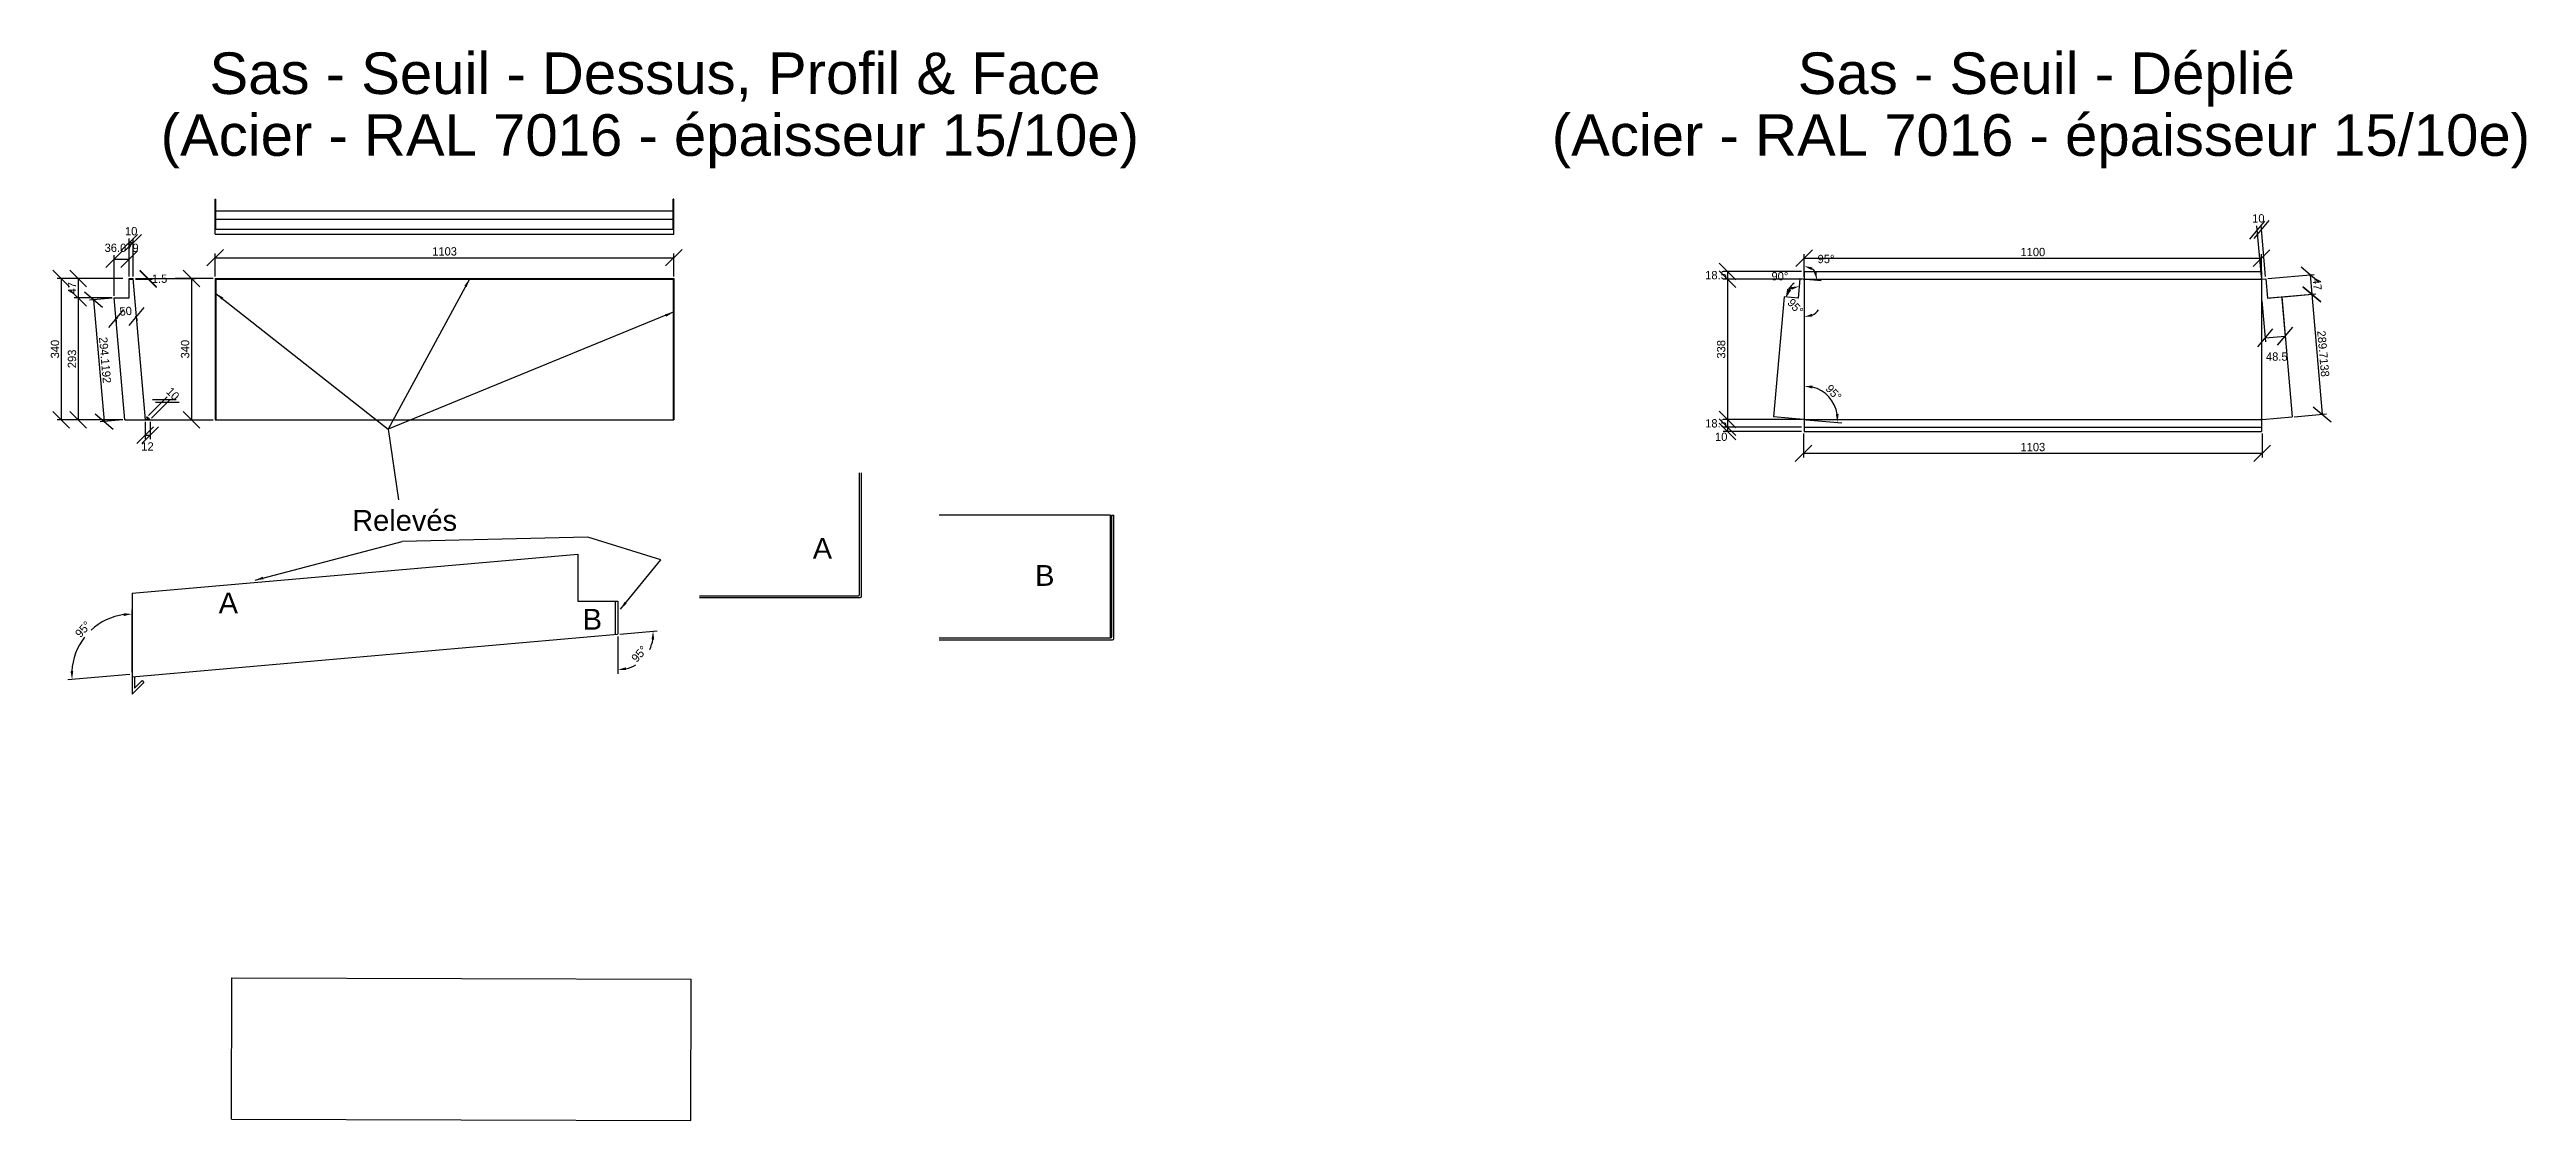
# Model space of a CAD drawing. Header units: millimetres. Extents: x 353 to 6309, y 215 to 2792.
import ezdxf

# ---------------------------------------------------------------- set-up
doc = ezdxf.new("R2010")
doc.units = ezdxf.units.MM
doc.layers.get('Defpoints').update_dxf_attribs({"true_color": 0xffffff})
doc.layers.add('0 ... Seuil ... Rectangle', color=5, linetype='Continuous', lineweight=25, true_color=0x0000ff)
doc.layers.add('0 ... Seuil ... Rectangle ... Cotes Angles', color=4, linetype='Continuous', lineweight=25, true_color=0x00ffff)
doc.styles.add('QCADDimTextStyle', font='txt')
doc.styles.add('textstyle11', font='')
doc.styles.add('textstyle12', font='')
doc.styles.add('textstyle13', font='')
doc.styles.add('textstyle14', font='')
doc.styles.add('textstyle15', font='')
doc.styles.add('textstyle16', font='')
doc.styles.add('textstyle17', font='')
doc.styles.add('textstyle18', font='')
doc.styles.add('textstyle19', font='')
doc.styles.get('textstyle11').set_extended_font_data('Liberation Sans')
doc.styles.get('textstyle12').set_extended_font_data('Liberation Sans')
doc.styles.get('textstyle13').set_extended_font_data('Liberation Sans')
doc.styles.get('textstyle14').set_extended_font_data('Liberation Sans')
doc.styles.get('textstyle15').set_extended_font_data('Liberation Sans')
doc.styles.get('textstyle16').set_extended_font_data('Liberation Sans')
doc.styles.get('textstyle17').set_extended_font_data('Liberation Sans')
doc.styles.get('textstyle18').set_extended_font_data('Liberation Sans')
doc.styles.get('textstyle19').set_extended_font_data('Liberation Sans')
doc.dimstyles.new('QCADDimStyle', dxfattribs={"dimtxt": 20, "dimasz": 20, "dimexe": 10, "dimexo": 5, "dimgap": 5, "dimtad": 1, "dimtoh": 1, "dimdec": 4, "dimzin": 0, "dimdsep": 46, "dimtxsty": 'QCADDimTextStyle', "dimcen": 0.09, "dimadec": 0, "dimazin": 0, "dimtfac": 1, "dimtdec": 4, "dimtofl": 0, "dimtmove": 0, "dimatfit": 3, "dimfxl": 1, "dimtolj": 1, "dimtzin": 0, "dimarcsym": 0})

# ---------------------------------------------------------------- blocks, each defined once
blk = doc.blocks.new('*D1')
at = {"layer": '0 ... Seuil ... Rectangle ... Cotes Angles', "color": 0, "lineweight": -2}
for p, q in [((480.3, 2171.5), (437, 2207.9)), ((503.2, 2193.6), (448.7, 2188.8)), ((458.6, 2189.7), (484.3, 1896.7)), ((462.6, 1914.9), (505.9, 1878.5)), ((528.8, 1900.6), (474.3, 1895.8))]:
    blk.add_line(p, q, dxfattribs=at)
at = {"layer": 'Defpoints', "color": 0}
for p in [(508.2, 2194), (484.3, 1896.7), (533.8, 1901)]:
    blk.add_point(p, dxfattribs=at)
at = {"layer": '0 ... Seuil ... Rectangle ... Cotes Angles', "color": 0, "insert": (486.4, 2044.5), "char_height": 20, "attachment_point": 5, "rotation": 275, "style": 'QCADDimTextStyle'}
blk.add_mtext('\\A1;294.1192', dxfattribs=at)
blk = doc.blocks.new('*D2')
at = {"layer": '0 ... Seuil ... Rectangle ... Cotes Angles', "color": 0, "lineweight": -2}
for p, q in [((441.9, 2221), (401.9, 2261)), ((401.9, 2214), (441.9, 2174)), ((529.2, 2241), (411.9, 2241)), ((421.9, 2241), (421.9, 2194)), ((503.2, 2194), (411.9, 2194))]:
    blk.add_line(p, q, dxfattribs=at)
at = {"layer": 'Defpoints', "color": 0}
for p in [(534.2, 2241), (421.9, 2194), (508.2, 2194)]:
    blk.add_point(p, dxfattribs=at)
at = {"layer": '0 ... Seuil ... Rectangle ... Cotes Angles', "color": 0, "insert": (406.9, 2217.5), "char_height": 20, "attachment_point": 5, "rotation": 90, "style": 'QCADDimTextStyle'}
blk.add_mtext('\\A1;47', dxfattribs=at)
blk = doc.blocks.new('*D3')
at = {"layer": '0 ... Seuil ... Rectangle ... Cotes Angles', "color": 0, "lineweight": -2}
for p, q in [((441.9, 2174), (401.9, 2214)), ((503.2, 2194), (411.9, 2194)), ((421.9, 2194), (421.9, 1901)), ((401.9, 1921), (441.9, 1881)), ((528.8, 1901), (411.9, 1901))]:
    blk.add_line(p, q, dxfattribs=at)
at = {"layer": 'Defpoints', "color": 0}
for p in [(508.2, 2194), (421.9, 1901), (533.8, 1901)]:
    blk.add_point(p, dxfattribs=at)
at = {"layer": '0 ... Seuil ... Rectangle ... Cotes Angles', "color": 0, "insert": (406.9, 2047.5), "char_height": 20, "attachment_point": 5, "rotation": 90, "style": 'QCADDimTextStyle'}
blk.add_mtext('\\A1;293', dxfattribs=at)
blk = doc.blocks.new('*D4')
at = {"layer": '0 ... Seuil ... Rectangle ... Cotes Angles', "color": 0, "lineweight": -2}
for p, q in [((559.2, 2241), (600, 2241)), ((559.4, 2239.5), (600, 2239.5)), ((570, 2261), (610, 2221)), ((610, 2219.5), (570, 2259.5))]:
    blk.add_line(p, q, dxfattribs=at)
at = {"layer": 'Defpoints', "color": 0}
for p in [(554.2, 2241), (554.4, 2239.5), (590, 2239.5)]:
    blk.add_point(p, dxfattribs=at)
at = {"layer": '0 ... Seuil ... Rectangle ... Cotes Angles', "color": 0, "insert": (617.5, 2240.3), "char_height": 20, "attachment_point": 5, "style": 'QCADDimTextStyle'}
blk.add_mtext('\\A1;1.5', dxfattribs=at)
blk = doc.blocks.new('*D5')
at = {"layer": '0 ... Seuil ... Rectangle ... Cotes Angles', "color": 0, "lineweight": -2}
for p, q in [((530.6, 2166.6), (494.3, 2123.3)), ((512.5, 2145), (516.3, 2145.3)), ((544.1, 2127.7), (580.5, 2171)), ((562.3, 2149.3), (558.5, 2149)), ((562.7, 2144.9), (563.1, 2139.4)), ((512.9, 2140.5), (513.3, 2135))]:
    blk.add_line(p, q, dxfattribs=at)
at = {"layer": 'Defpoints', "color": 0}
for p in [(512.4, 2145.5), (562.2, 2149.9), (562.3, 2149.3)]:
    blk.add_point(p, dxfattribs=at)
at = {"layer": '0 ... Seuil ... Rectangle ... Cotes Angles', "color": 0, "insert": (536.1, 2162.1), "char_height": 20, "attachment_point": 5, "rotation": 5, "style": 'QCADDimTextStyle'}
blk.add_mtext('\\A1;50', dxfattribs=at)
blk = doc.blocks.new('*D6')
at = {"layer": '0 ... Seuil ... Rectangle ... Cotes Angles', "color": 0, "lineweight": -2}
for p, q in [((559.2, 2241), (703.9, 2241)), ((713.9, 2221), (673.9, 2261)), ((693.9, 2241), (693.9, 1901)), ((673.9, 1921), (713.9, 1881)), ((589, 1901), (703.9, 1901))]:
    blk.add_line(p, q, dxfattribs=at)
at = {"layer": 'Defpoints', "color": 0}
for p in [(554.2, 2241), (584, 1901), (693.9, 1901)]:
    blk.add_point(p, dxfattribs=at)
at = {"layer": '0 ... Seuil ... Rectangle ... Cotes Angles', "color": 0, "insert": (678.9, 2071), "char_height": 20, "attachment_point": 5, "rotation": 90, "style": 'QCADDimTextStyle'}
blk.add_mtext('\\A1;340', dxfattribs=at)
blk = doc.blocks.new('*D7')
at = {"layer": '0 ... Seuil ... Rectangle ... Cotes Angles', "color": 0, "lineweight": -2}
for p, q in [((591, 1911.6), (635.9, 1956.5)), ((598, 1904.6), (643, 1949.5)), ((600.5, 1949.5), (657.1, 1949.5)), ((664.2, 1942.4), (607.6, 1942.4))]:
    blk.add_line(p, q, dxfattribs=at)
at = {"layer": 'Defpoints', "color": 0}
for p in [(587.4, 1908.1), (635.9, 1942.4), (594.5, 1901)]:
    blk.add_point(p, dxfattribs=at)
at = {"layer": '0 ... Seuil ... Rectangle ... Cotes Angles', "color": 0, "insert": (649.4, 1963.6), "char_height": 20, "attachment_point": 5, "rotation": 315, "style": 'QCADDimTextStyle'}
blk.add_mtext('\\A1;10', dxfattribs=at)
blk = doc.blocks.new('*D8')
at = {"layer": '0 ... Seuil ... Rectangle ... Cotes Angles', "color": 0, "lineweight": -2}
for p, q in [((602.5, 1884.2), (562.5, 1844.2)), ((574.5, 1844.2), (614.5, 1884.2)), ((582.5, 1896), (582.5, 1854.2)), ((582.5, 1864.2), (594.5, 1864.2)), ((594.5, 1896), (594.5, 1854.2))]:
    blk.add_line(p, q, dxfattribs=at)
at = {"layer": 'Defpoints', "color": 0}
for p in [(582.5, 1901), (594.5, 1901), (594.5, 1864.2)]:
    blk.add_point(p, dxfattribs=at)
at = {"layer": '0 ... Seuil ... Rectangle ... Cotes Angles', "color": 0, "insert": (588.4, 1836.9), "char_height": 20, "attachment_point": 5, "style": 'QCADDimTextStyle'}
blk.add_mtext('\\A1;12', dxfattribs=at)
blk = doc.blocks.new('*D9')
at = {"layer": '0 ... Seuil ... Rectangle ... Cotes Angles', "color": 0, "lineweight": -2}
for p, q in [((771.3, 2311), (731.3, 2271)), ((751.3, 2246), (751.3, 2301)), ((751.3, 2291), (1854.3, 2291)), ((1834.3, 2271), (1874.3, 2311)), ((1854.3, 2246), (1854.3, 2301))]:
    blk.add_line(p, q, dxfattribs=at)
at = {"layer": 'Defpoints', "color": 0}
for p in [(1854.3, 2291), (751.3, 2241), (1854.3, 2241)]:
    blk.add_point(p, dxfattribs=at)
at = {"layer": '0 ... Seuil ... Rectangle ... Cotes Angles', "color": 0, "insert": (1302.8, 2306), "char_height": 20, "attachment_point": 5, "style": 'QCADDimTextStyle'}
blk.add_mtext('\\A1;1103', dxfattribs=at)
blk = doc.blocks.new('*D10')
at = {"layer": '0 ... Seuil ... Rectangle ... Cotes Angles', "color": 0, "lineweight": -2}
for p, q in [((401, 2221), (361, 2261)), ((529.2, 2241), (371, 2241)), ((381, 2241), (381, 1901)), ((361, 1921), (401, 1881)), ((528.8, 1901), (371, 1901))]:
    blk.add_line(p, q, dxfattribs=at)
at = {"layer": 'Defpoints', "color": 0}
for p in [(534.2, 2241), (381, 1901), (533.8, 1901)]:
    blk.add_point(p, dxfattribs=at)
at = {"layer": '0 ... Seuil ... Rectangle ... Cotes Angles', "color": 0, "insert": (366, 2071), "char_height": 20, "attachment_point": 5, "rotation": 90, "style": 'QCADDimTextStyle'}
blk.add_mtext('\\A1;340', dxfattribs=at)
blk = doc.blocks.new('*D11')
at = {"layer": '0 ... Seuil ... Rectangle ... Cotes Angles', "color": 0, "lineweight": -2}
for p, q in [((551.2, 1293.8), (551.2, 1443.6)), ((546.2, 1288.4), (397, 1275.3))]:
    blk.add_line(p, q, dxfattribs=at)
for start, end in [(97.92113, 132.85173), (142.14827, 177.07887)]:
    blk.add_arc((551.2, 1288.8), 144.8, start, end, dxfattribs=at)
at = {"layer": '0 ... Seuil ... Rectangle ... Cotes Angles', "color": 0}
for points in [[(531.5, 1428.9), (531, 1435.6), (551.2, 1433.6)], [(403.3, 1296.2), (409.9, 1296.3), (407, 1276.2)]]:
    blk.add_solid(points, dxfattribs=at)
at = {"layer": 'Defpoints', "color": 0}
for p in [(475.2, 1412.1), (551.2, 1288.8), (551.2, 1288.8), (743.2, 1305.6), (551.2, 1240.8)]:
    blk.add_point(p, dxfattribs=at)
at = {"layer": '0 ... Seuil ... Rectangle ... Cotes Angles', "color": 0, "insert": (433.4, 1396.8), "char_height": 20, "attachment_point": 5, "rotation": 47.5, "style": 'QCADDimTextStyle'}
blk.add_mtext('\\A1;95%%d', dxfattribs=at)
blk = doc.blocks.new('*D12')
at = {"layer": '0 ... Seuil ... Rectangle ... Cotes Angles', "color": 0, "lineweight": -2}
for p, q in [((1719.2, 1380), (1719.2, 1289.7)), ((1724.2, 1385.4), (1814.2, 1393.3))]:
    blk.add_line(p, q, dxfattribs=at)
for start, end in [(334.53524, 351.54078), (283.45922, 300.46476)]:
    blk.add_arc((1719.2, 1385), 85.3, start, end, dxfattribs=at)
at = {"layer": '0 ... Seuil ... Rectangle ... Cotes Angles', "color": 0}
for points in [[(1806.9, 1372.3), (1800.3, 1372.5), (1804.2, 1392.4)], [(1738.7, 1305.3), (1739.5, 1298.7), (1719.2, 1299.7)]]:
    blk.add_solid(points, dxfattribs=at)
at = {"layer": 'Defpoints', "color": 0}
for p in [(1719.2, 1465), (1718.3, 1384.9), (1719.2, 1385.9), (1764, 1312.4), (557.2, 1283.3)]:
    blk.add_point(p, dxfattribs=at)
at = {"layer": '0 ... Seuil ... Rectangle ... Cotes Angles', "color": 0, "insert": (1771.1, 1337.5), "char_height": 20, "attachment_point": 5, "rotation": 47.5, "style": 'QCADDimTextStyle'}
blk.add_mtext('\\A1;95%%d', dxfattribs=at)
blk = doc.blocks.new('*D13')
at = {"layer": '0 ... Seuil ... Rectangle ... Cotes Angles', "color": 0, "lineweight": -2}
for p, q in [((564.2, 2347.1), (524.2, 2307.1)), ((534.2, 2307.1), (574.2, 2347.1)), ((544.2, 2246), (544.2, 2337.1)), ((544.2, 2327.1), (554.2, 2327.1)), ((554.2, 2246), (554.2, 2337.1))]:
    blk.add_line(p, q, dxfattribs=at)
at = {"layer": 'Defpoints', "color": 0}
for p in [(554.2, 2327.1), (544.2, 2241), (554.2, 2241)]:
    blk.add_point(p, dxfattribs=at)
at = {"layer": '0 ... Seuil ... Rectangle ... Cotes Angles', "color": 0, "insert": (549.2, 2354.6), "char_height": 20, "attachment_point": 5, "style": 'QCADDimTextStyle'}
blk.add_mtext('\\A1;10', dxfattribs=at)
blk = doc.blocks.new('*D14')
at = {"layer": '0 ... Seuil ... Rectangle ... Cotes Angles', "color": 0, "lineweight": -2}
for p, q in [((528.2, 2307.1), (488.2, 2267.1)), ((508.2, 2199), (508.2, 2297.1)), ((508.2, 2287.1), (544.2, 2287.1)), ((524.2, 2267.1), (564.2, 2307.1)), ((544.2, 2246), (544.2, 2297.1))]:
    blk.add_line(p, q, dxfattribs=at)
at = {"layer": 'Defpoints', "color": 0}
for p in [(544.2, 2287.1), (544.2, 2241), (508.2, 2194)]:
    blk.add_point(p, dxfattribs=at)
at = {"layer": '0 ... Seuil ... Rectangle ... Cotes Angles', "color": 0, "insert": (526.2, 2314.6), "char_height": 20, "attachment_point": 5, "style": 'QCADDimTextStyle'}
blk.add_mtext('\\A1;36.079', dxfattribs=at)
blk = doc.blocks.new('*D15')
at = {"layer": '0 ... Seuil ... Rectangle ... Cotes Angles', "color": 0, "lineweight": -2}
for p, q in [((4592.1, 2309.5), (4552.1, 2269.5)), ((4572.1, 2244.5), (4572.1, 2299.5)), ((4572.1, 2289.5), (5672.1, 2289.5)), ((5652.1, 2269.5), (5692.1, 2309.5)), ((5672.1, 2244.5), (5672.1, 2299.5))]:
    blk.add_line(p, q, dxfattribs=at)
at = {"layer": 'Defpoints', "color": 0}
for p in [(5672.1, 2289.5), (4572.1, 2239.5), (5672.1, 2239.5)]:
    blk.add_point(p, dxfattribs=at)
at = {"layer": '0 ... Seuil ... Rectangle ... Cotes Angles', "color": 0, "insert": (5122.1, 2304.5), "char_height": 20, "attachment_point": 5, "style": 'QCADDimTextStyle'}
blk.add_mtext('\\A1;1100', dxfattribs=at)
blk = doc.blocks.new('*D16')
at = {"layer": '0 ... Seuil ... Rectangle ... Cotes Angles', "color": 0, "lineweight": -2}
for p, q in [((4570.6, 1868), (4570.6, 1810.3)), ((5673.6, 1868), (5673.6, 1810.3)), ((4590.6, 1840.3), (4550.6, 1800.3)), ((4570.6, 1820.3), (5673.6, 1820.3)), ((5653.6, 1800.3), (5693.6, 1840.3))]:
    blk.add_line(p, q, dxfattribs=at)
at = {"layer": 'Defpoints', "color": 0}
for p in [(4570.6, 1873), (5673.6, 1873), (5673.6, 1820.3)]:
    blk.add_point(p, dxfattribs=at)
at = {"layer": '0 ... Seuil ... Rectangle ... Cotes Angles', "color": 0, "insert": (5122.1, 1835.3), "char_height": 20, "attachment_point": 5, "style": 'QCADDimTextStyle'}
blk.add_mtext('\\A1;1103', dxfattribs=at)
blk = doc.blocks.new('*D17')
at = {"layer": '0 ... Seuil ... Rectangle ... Cotes Angles', "color": 0, "lineweight": -2}
for p, q in [((4407.7, 2238), (4367.7, 2278)), ((4367.7, 2259.5), (4407.7, 2219.5)), ((4565.6, 2258), (4377.7, 2258)), ((4567.1, 2239.5), (4377.7, 2239.5)), ((4387.7, 2258), (4387.7, 2239.5))]:
    blk.add_line(p, q, dxfattribs=at)
at = {"layer": 'Defpoints', "color": 0}
for p in [(4387.7, 2239.5), (4570.6, 2258), (4572.1, 2239.5)]:
    blk.add_point(p, dxfattribs=at)
at = {"layer": '0 ... Seuil ... Rectangle ... Cotes Angles', "color": 0, "insert": (4360.2, 2248.8), "char_height": 20, "attachment_point": 5, "style": 'QCADDimTextStyle'}
blk.add_mtext('\\A1;18.5', dxfattribs=at)
blk = doc.blocks.new('*D18')
at = {"layer": '0 ... Seuil ... Rectangle ... Cotes Angles', "color": 0, "lineweight": -2}
for p, q in [((4407.7, 2219.5), (4367.7, 2259.5)), ((4567.1, 2239.5), (4377.7, 2239.5)), ((4387.7, 2239.5), (4387.7, 1901.5)), ((4367.7, 1921.5), (4407.7, 1881.5)), ((4567.1, 1901.5), (4377.7, 1901.5))]:
    blk.add_line(p, q, dxfattribs=at)
at = {"layer": 'Defpoints', "color": 0}
for p in [(4572.1, 2239.5), (4387.7, 1901.5), (4572.1, 1901.5)]:
    blk.add_point(p, dxfattribs=at)
at = {"layer": '0 ... Seuil ... Rectangle ... Cotes Angles', "color": 0, "insert": (4372.7, 2070.5), "char_height": 20, "attachment_point": 5, "rotation": 90, "style": 'QCADDimTextStyle'}
blk.add_mtext('\\A1;338', dxfattribs=at)
blk = doc.blocks.new('*D19')
at = {"layer": '0 ... Seuil ... Rectangle ... Cotes Angles', "color": 0, "lineweight": -2}
for p, q in [((4407.7, 1881.5), (4367.7, 1921.5)), ((4367.7, 1903), (4407.7, 1863)), ((4567.1, 1901.5), (4377.7, 1901.5)), ((4565.6, 1883), (4377.7, 1883)), ((4387.7, 1901.5), (4387.7, 1883))]:
    blk.add_line(p, q, dxfattribs=at)
at = {"layer": 'Defpoints', "color": 0}
for p in [(4387.7, 1883), (4570.6, 1883), (4572.1, 1901.5)]:
    blk.add_point(p, dxfattribs=at)
at = {"layer": '0 ... Seuil ... Rectangle ... Cotes Angles', "color": 0, "insert": (4360.2, 1892.3), "char_height": 20, "attachment_point": 5, "style": 'QCADDimTextStyle'}
blk.add_mtext('\\A1;18.5', dxfattribs=at)
blk = doc.blocks.new('*D20')
at = {"layer": '0 ... Seuil ... Rectangle ... Cotes Angles', "color": 0, "lineweight": -2}
for p, q in [((4407.7, 1863), (4367.7, 1903)), ((4367.7, 1893), (4407.7, 1853)), ((4565.6, 1883), (4377.7, 1883)), ((4565.6, 1873), (4377.7, 1873)), ((4387.7, 1883), (4387.7, 1873))]:
    blk.add_line(p, q, dxfattribs=at)
at = {"layer": 'Defpoints', "color": 0}
for p in [(4387.7, 1873), (4570.6, 1883), (4570.6, 1873)]:
    blk.add_point(p, dxfattribs=at)
at = {"layer": '0 ... Seuil ... Rectangle ... Cotes Angles', "color": 0, "insert": (4372.7, 1860), "char_height": 20, "attachment_point": 5, "style": 'QCADDimTextStyle'}
blk.add_mtext('\\A1;10', dxfattribs=at)
blk = doc.blocks.new('*D21')
at = {"layer": '0 ... Seuil ... Rectangle ... Cotes Angles', "color": 0, "lineweight": -2}
for p, q in [((4572.1, 2244.5), (4572.1, 2280.8)), ((4577.1, 2239.1), (4613.3, 2235.9))]:
    blk.add_line(p, q, dxfattribs=at)
blk.add_arc((4572.1, 2239.5), 31.3, 32.23596, 52.76404, dxfattribs=at)
at = {"layer": '0 ... Seuil ... Rectangle ... Cotes Angles', "color": 0}
for points in [[(4592.1, 2267.6), (4590, 2261.3), (4572.1, 2270.8)], [(4595.4, 2255.4), (4601.8, 2257), (4603.3, 2236.8)]]:
    blk.add_solid(points, dxfattribs=at)
at = {"layer": 'Defpoints', "color": 0}
for p in [(4562.1, 2240.4), (4572.1, 2239.5), (4572.1, 2239.5), (4600.1, 2253.6), (4572.1, 1901.5)]:
    blk.add_point(p, dxfattribs=at)
at = {"layer": '0 ... Seuil ... Rectangle ... Cotes Angles', "color": 0, "insert": (4624.7, 2287.7), "char_height": 20, "attachment_point": 5, "style": 'QCADDimTextStyle'}
blk.add_mtext('\\A1;95%%d', dxfattribs=at)
blk = doc.blocks.new('*D22')
at = {"layer": '0 ... Seuil ... Rectangle ... Cotes Angles', "color": 0, "lineweight": -2}
blk.add_arc((4558.1, 2193.6), 28.8, 125.6614, 134.3386, dxfattribs=at)
at = {"layer": '0 ... Seuil ... Rectangle ... Cotes Angles', "color": 0}
for points in [[(4534.9, 2215.6), (4541, 2212.7), (4529.4, 2196.1)], [(4542.2, 2213.7), (4540.4, 2220.2), (4560.6, 2222.2)]]:
    blk.add_solid(points, dxfattribs=at)
at = {"layer": 'Defpoints', "color": 0}
for p in [(4545.9, 2219.7), (4562.1, 2240.4), (4523.8, 2196.6), (4558.1, 2193.6), (4558.1, 2193.6)]:
    blk.add_point(p, dxfattribs=at)
at = {"layer": '0 ... Seuil ... Rectangle ... Cotes Angles', "color": 0, "insert": (4513.8, 2246.3), "char_height": 20, "attachment_point": 5, "style": 'QCADDimTextStyle'}
blk.add_mtext('\\A1;90%%d', dxfattribs=at)
blk = doc.blocks.new('*D23')
at = {"layer": '0 ... Seuil ... Rectangle ... Cotes Angles', "color": 0, "lineweight": -2}
for start, end in [(122.49516, 148.74758), (296.25242, 322.50484)]:
    blk.add_arc((4572.1, 2192.3), 44, start, end, dxfattribs=at)
at = {"layer": '0 ... Seuil ... Rectangle ... Cotes Angles', "color": 0}
for points in [[(4531.3, 2216.2), (4537.6, 2214.1), (4528.2, 2196.2)], [(4590.8, 2156.1), (4592.3, 2149.6), (4572.1, 2148.3)]]:
    blk.add_solid(points, dxfattribs=at)
at = {"layer": 'Defpoints', "color": 0}
for p in [(4572.1, 2239.5), (4523.8, 2196.6), (4532.8, 2172.6), (4558.1, 2193.6), (4572.1, 1901.5)]:
    blk.add_point(p, dxfattribs=at)
at = {"layer": '0 ... Seuil ... Rectangle ... Cotes Angles', "color": 0, "insert": (4551.1, 2173), "char_height": 20, "attachment_point": 5, "rotation": 312.5, "style": 'QCADDimTextStyle'}
blk.add_mtext('\\A1;95%%d', dxfattribs=at)
blk = doc.blocks.new('*D24')
at = {"layer": '0 ... Seuil ... Rectangle ... Cotes Angles', "color": 0, "lineweight": -2}
blk.add_line((4577.1, 1901.1), (4662.4, 1893.6), dxfattribs=at)
blk.add_arc((4572.1, 1901.5), 80.6, 9.25113, 75.74887, dxfattribs=at)
at = {"layer": '0 ... Seuil ... Rectangle ... Cotes Angles', "color": 0}
for points in [[(4592.4, 1983), (4591.5, 1976.3), (4572.1, 1982.1)], [(4648.3, 1914.4), (4655, 1914.6), (4652.4, 1894.5)]]:
    blk.add_solid(points, dxfattribs=at)
at = {"layer": 'Defpoints', "color": 0}
for p in [(4572.1, 2239.5), (4498.5, 1908), (4644.2, 1937.7), (4572.1, 1901.5), (4572.1, 1901.5)]:
    blk.add_point(p, dxfattribs=at)
at = {"layer": '0 ... Seuil ... Rectangle ... Cotes Angles', "color": 0, "insert": (4643, 1966.4), "char_height": 20, "attachment_point": 5, "rotation": 312.5, "style": 'QCADDimTextStyle'}
blk.add_mtext('\\A1;95%%d', dxfattribs=at)
blk = doc.blocks.new('*D25')
at = {"layer": '0 ... Seuil ... Rectangle ... Cotes Angles', "color": 0, "lineweight": -2}
for p, q in [((5643.6, 2335.9), (5680, 2379.2)), ((5689.9, 2380.1), (5653.6, 2336.8)), ((5671.7, 2244.5), (5660.9, 2367.5)), ((5681.6, 2245.4), (5670.9, 2368.4))]:
    blk.add_line(p, q, dxfattribs=at)
at = {"layer": 'Defpoints', "color": 0}
for p in [(5671.7, 2358.4), (5672.1, 2239.5), (5682.1, 2240.4)]:
    blk.add_point(p, dxfattribs=at)
at = {"layer": '0 ... Seuil ... Rectangle ... Cotes Angles', "color": 0, "insert": (5664.4, 2385.4), "char_height": 20, "attachment_point": 5, "style": 'QCADDimTextStyle'}
blk.add_mtext('\\A1;10', dxfattribs=at)
blk = doc.blocks.new('*D26')
at = {"layer": '0 ... Seuil ... Rectangle ... Cotes Angles', "color": 0, "lineweight": -2}
for p, q in [((5810.4, 2231.5), (5767.1, 2267.9)), ((5687.1, 2240.8), (5798.7, 2250.6)), ((5771.2, 2221.1), (5814.5, 2184.7)), ((5788.8, 2249.7), (5792.9, 2202.9)), ((5691.2, 2194), (5802.8, 2203.8))]:
    blk.add_line(p, q, dxfattribs=at)
at = {"layer": 'Defpoints', "color": 0}
for p in [(5682.1, 2240.4), (5686.2, 2193.6), (5792.9, 2202.9)]:
    blk.add_point(p, dxfattribs=at)
at = {"layer": '0 ... Seuil ... Rectangle ... Cotes Angles', "color": 0, "insert": (5805.8, 2227.6), "char_height": 20, "attachment_point": 5, "rotation": 275, "style": 'QCADDimTextStyle'}
blk.add_mtext('\\A1;47', dxfattribs=at)
blk = doc.blocks.new('*D27')
at = {"layer": '0 ... Seuil ... Rectangle ... Cotes Angles', "color": 0, "lineweight": -2}
for p, q in [((5814.5, 2184.7), (5771.2, 2221.1)), ((5725.4, 2197), (5802.8, 2203.8)), ((5792.9, 2202.9), (5818.1, 1914.3)), ((5750.7, 1908.4), (5828.1, 1915.2)), ((5796.5, 1932.5), (5839.8, 1896.1))]:
    blk.add_line(p, q, dxfattribs=at)
at = {"layer": 'Defpoints', "color": 0}
for p in [(5720.4, 2196.6), (5745.7, 1908), (5818.1, 1914.3)]:
    blk.add_point(p, dxfattribs=at)
at = {"layer": '0 ... Seuil ... Rectangle ... Cotes Angles', "color": 0, "insert": (5820.4, 2059.9), "char_height": 20, "attachment_point": 5, "rotation": 275, "style": 'QCADDimTextStyle'}
blk.add_mtext('\\A1;289.7138', dxfattribs=at)
blk = doc.blocks.new('*D28')
at = {"layer": '0 ... Seuil ... Rectangle ... Cotes Angles', "color": 0, "lineweight": -2}
for p, q in [((5672.5, 2187.4), (5681.2, 2088.2)), ((5720.9, 2191.6), (5729.5, 2092.4)), ((5698.5, 2119.8), (5662.2, 2076.5)), ((5680.4, 2098.1), (5728.7, 2102.4)), ((5710.5, 2080.7), (5746.9, 2124))]:
    blk.add_line(p, q, dxfattribs=at)
at = {"layer": 'Defpoints', "color": 0}
for p in [(5672.1, 2192.3), (5720.4, 2196.6), (5728.7, 2102.4)]:
    blk.add_point(p, dxfattribs=at)
at = {"layer": '0 ... Seuil ... Rectangle ... Cotes Angles', "color": 0, "insert": (5708.7, 2052.9), "char_height": 20, "attachment_point": 5, "style": 'QCADDimTextStyle'}
blk.add_mtext('\\A1;48.5', dxfattribs=at)

msp = doc.modelspace()

# ---------------------------------------------------------------- linework, layer by layer
at = {"layer": '0 ... Seuil ... Rectangle'}
for p, q in [((751.33204, 2360.42449), (751.33204, 2431.55671)), ((751.33204, 2431.55671), (752.83204, 2431.55671)), ((752.83204, 2359.42449), (752.83204, 2431.55671)), ((752.83204, 2403.46545), (1852.83204, 2403.46545)), ((752.83204, 2383.46545), (1852.83204, 2383.46545)), ((1852.83204, 2359.42449), (1852.83204, 2431.55671)), ((1854.33204, 2431.55671), (1852.83204, 2431.55671)), ((1854.33204, 2360.42449), (1854.33204, 2431.55671)), ((751.33204, 2347.42449), (751.33204, 2360.42449)), ((751.33204, 2347.42449), (1854.33204, 2347.42449)), ((752.33204, 2359.42449), (1853.33204, 2359.42449)), ((752.83204, 2359.42449), (752.83204, 2366.13732)), ((1852.83204, 2359.42449), (1852.83204, 2366.13732)), ((1854.33204, 2347.42449), (1854.33204, 2360.42449)), ((544.24971, 2241.01512), (554.24971, 2241.01512)), ((544.24971, 2194.01512), (544.24971, 2241.01512)), ((544.24971, 2239.51512), (554.38094, 2239.51512)), ((583.99586, 1901.01512), (554.24971, 2241.01512)), ((751.33204, 2241.01512), (1854.33204, 2241.01512)), ((751.33204, 2241.01512), (751.33204, 1901.01512)), ((751.33204, 2239.51512), (1854.33204, 2239.51512)), ((752.83204, 2239.51512), (752.83204, 1901.01512)), ((1852.83204, 2239.51512), (1852.83204, 1901.01512)), ((1854.33204, 2241.01512), (1854.33204, 1901.01512)), ((4562.14996, 2240.38668), (4558.05364, 2193.56553)), ((4570.61762, 2239.64585), (4562.14996, 2240.38668)), ((4572.11191, 2258.01512), (5672.11191, 2258.01512)), ((4572.11191, 2258.01512), (4572.11191, 2241.01512)), ((4572.11191, 2238.01512), (4572.11191, 1903.01512)), ((4573.61191, 2239.51512), (5670.61191, 2239.51512)), ((5672.11191, 2258.01512), (5672.11191, 2241.01512)), ((5672.11191, 2238.01512), (5672.11191, 1903.01512)), ((5673.6062, 2239.64585), (5682.07386, 2240.38668)), ((5682.07386, 2240.38668), (5686.17018, 2193.56553)), ((508.17069, 2194.01512), (544.24971, 2194.01512)), ((533.80487, 1901.01512), (508.17069, 2194.01512)), ((560.9078, 2147.70228), (560.77706, 2149.19657)), ((4523.79647, 2196.56264), (4498.54624, 1907.95128)), ((4558.05364, 2193.56553), (4523.79647, 2196.56264)), ((5686.17018, 2193.56553), (5720.42735, 2196.56264)), ((5720.42735, 2196.56264), (5745.67757, 1907.95128)), ((586.3584, 1907.02553), (587.41906, 1908.08619)), ((586.3584, 1907.02553), (590.86881, 1902.51512)), ((587.41906, 1908.08619), (594.49013, 1901.01512)), ((4570.61762, 1901.64585), (4498.54624, 1907.95128)), ((5673.6062, 1901.64585), (5745.67757, 1907.95128)), ((533.80487, 1901.01512), (583.99586, 1901.01512)), ((583.86462, 1902.51512), (590.86881, 1902.51512)), ((583.99586, 1901.01512), (594.49013, 1901.01512)), ((751.33204, 1901.01512), (1854.33204, 1901.01512)), ((4572.11191, 1900.01512), (4572.11191, 1873.01512)), ((4572.11191, 1883.01512), (5672.11191, 1883.01512)), ((4572.11191, 1873.01512), (5672.11191, 1873.01512)), ((4573.61191, 1901.51512), (5670.61191, 1901.51512)), ((5672.11191, 1900.01512), (5672.11191, 1873.01512)), ((2300.92689, 1480.75195), (2300.92689, 1773.25195)), ((2305.42689, 1476.25195), (2305.42689, 1773.25195)), ((2904.4116, 1671.59735), (2491.9116, 1671.59735)), ((2904.4116, 1376.09735), (2904.4116, 1671.59735)), ((2907.4116, 1379.09735), (2907.4116, 1671.59735)), ((2907.4116, 1671.59735), (2911.9116, 1671.59735)), ((2911.9116, 1374.59735), (2911.9116, 1671.59735)), ((551.20885, 1483.57587), (1623.20885, 1577.36372)), ((1623.20885, 1577.36372), (1623.20885, 1464.99866)), ((551.20885, 1483.57587), (551.20885, 1282.8119)), ((1623.20885, 1464.99866), (1719.20885, 1464.99866)), ((1713.20885, 1464.99866), (1713.20885, 1384.47373)), ((1719.20885, 1464.99866), (1719.20885, 1385.91499)), ((1915.42689, 1477.75195), (2297.92689, 1477.75195)), ((1915.42689, 1473.25195), (2302.42689, 1473.25195)), ((551.20885, 1282.8119), (1718.296, 1384.9188)), ((2491.9116, 1376.09735), (2904.4116, 1376.09735)), ((2491.9116, 1371.59735), (2908.9116, 1371.59735)), ((551.20885, 1288.83482), (551.20885, 1240.83482)), ((579.49312, 1269.11909), (551.20885, 1240.83482)), ((557.20885, 1283.33684), (557.20885, 1255.3201)), ((575.25048, 1273.36173), (557.20885, 1255.3201)), ((575.25048, 1273.36173), (579.49312, 1269.11909)), ((790.65147, 218.35942), (791.60497, 558.35808)), ((791.60497, 558.35808), (1895.59629, 555.26202)), ((1894.64279, 215.26336), (1895.59629, 555.26202)), ((790.65147, 218.35942), (1894.64279, 215.26336))]:
    msp.add_line(p, q, dxfattribs=at)
for centre, radius, start, end in [((752.33204, 2360.42449), 1, 180, 270), ((1853.33204, 2360.42449), 1, 270, 0), ((4572.11191, 2239.51512), 1.5, 175, 90), ((5672.11191, 2239.51512), 1.5, 90, 5), ((4572.11191, 1901.51512), 1.5, 270, 175), ((5672.11191, 1901.51512), 1.5, 5, 270), ((2297.92689, 1480.75195), 3, 270, 0), ((2302.42689, 1476.25195), 3, 270, 0), ((1718.20885, 1385.91499), 1, 275, 0), ((2904.4116, 1379.09735), 3, 270, 0), ((2908.9116, 1374.59735), 3, 270, 0)]:
    msp.add_arc(centre, radius, start, end, dxfattribs=at)
at = {"layer": '0 ... Seuil ... Rectangle ... Cotes Angles'}
for p, q in [((746.33204, 2241.01512), (654.75987, 2241.01512)), ((654.75987, 1901.01512), (746.33204, 1901.01512)), ((1167.13793, 1878.14891), (1192.165, 1708.38471))]:
    msp.add_line(p, q, dxfattribs=at)

# ---------------------------------------------------------------- texts
at = {"layer": '0 ... Seuil ... Rectangle ... Cotes Angles', "attachment_point": 1}
for s, insert, char_height, style in [('Sas - Seuil - Dessus, Profil & Face\\P', (737.40499, 2784.73664), 100, 'textstyle17'), ('Sas - Seuil - Déplié\\P', (4556.68486, 2784.73664), 100, 'textstyle19'), ('(Acier - RAL 7016 - épaisseur 15/10e)', (620.04134, 2636.01536), 100, 'textstyle11'), ('(Acier - RAL 7016 - épaisseur 15/10e)', (3965.23342, 2636.01536), 100, 'textstyle18'), ('Relevés', (1080.52853, 1683.81399), 50, 'textstyle12'), ('A', (2188.1308, 1616.55294), 50, 'textstyle16'), ('B', (2722.83403, 1551.49399), 50, 'textstyle15'), ('A', (759.55624, 1485.34599), 50, 'textstyle13'), ('B', (1634.91879, 1446.01536), 50, 'textstyle14')]:
    msp.add_mtext(s, dxfattribs=dict(at, insert=insert, char_height=char_height, style=style))

# ---------------------------------------------------------------- dimensions: what is measured, and where the dimension line sits
at = {"layer": '0 ... Seuil ... Rectangle ... Cotes Angles'}
for p1, p2, distance, picture, middle in [((5672.11191, 2239.51512), (5682.07386, 2240.38668), 118.48697, '*D25', (5664.36928, 2385.38234)), ((544.24971, 2241.01512), (554.24971, 2241.01512), 86.08228, '*D13', (549.24971, 2354.5974)), ((751.33204, 2241.01512), (1854.33204, 2241.01512), 50.02012, '*D9', (1302.83204, 2306.03524)), ((4572.11191, 2239.51512), (5672.11191, 2239.51512), 50.02012, '*D15', (5122.11191, 2304.53524)), ((5682.07386, 2240.38668), (5686.17018, 2193.56553), 107.11043, '*D26', (5805.76778, 2227.61873)), ((508.17069, 2194.01512), (533.80487, 1901.01512), -49.73494, '*D1', (486.38501, 2044.48777)), ((5720.42735, 2196.56264), (5745.67757, 1907.95128), 72.72239, '*D27', (5820.44105, 2059.90247)), ((5672.11191, 2192.33559), (5720.42735, 2196.56264), -94.57151, '*D28', (5708.65198, 2052.91823))]:
    dim = msp.add_aligned_dim(p1=p1, p2=p2, distance=distance, dimstyle='QCADDimStyle', override={"dimtxt": 20, "dimasz": 20, "dimexe": 10, "dimexo": 5, "dimgap": 5, "dimzin": 8, "dimtsz": 20, "dimclrd": 0, "dimclre": 0, "dimclrt": 0, "dimazin": 2, "dimtmove": 2}, dxfattribs=at)
    dim.commit()
    dim.dimension.update_dxf_attribs({"geometry": picture, "text_midpoint": middle})
for base, p1, p2, picture, middle in [((544.24971, 2287.0974), (508.17069, 2194.01512), (544.24971, 2241.01512), '*D14', (526.2102, 2314.5974)), ((5673.61191, 1820.25252), (4570.61191, 1873.01512), (5673.61191, 1873.01512), '*D16', (5122.11191, 1835.25252))]:
    dim = msp.add_linear_dim(base=base, p1=p1, p2=p2, dimstyle='QCADDimStyle', override={"dimtxt": 20, "dimasz": 20, "dimexe": 10, "dimexo": 5, "dimgap": 5, "dimzin": 8, "dimtsz": 20, "dimclrd": 0, "dimclre": 0, "dimclrt": 0, "dimazin": 2, "dimtmove": 2}, dxfattribs=at)
    dim.commit()
    dim.dimension.update_dxf_attribs({"geometry": picture, "text_midpoint": middle})
for base, p1, p2, picture, middle in [((4387.65717, 2239.51512), (4570.61191, 2258.01512), (4572.11191, 2239.51512), '*D17', (4360.15717, 2248.76512)), ((380.99341, 1901.01512), (534.24971, 2241.01512), (533.80487, 1901.01512), '*D10', (365.99341, 2071.01512)), ((421.88417, 2194.01512), (534.24971, 2241.01512), (508.17069, 2194.01512), '*D2', (406.88417, 2217.51512)), ((421.88417, 1901.01512), (508.17069, 2194.01512), (533.80487, 1901.01512), '*D3', (406.88417, 2047.51512)), ((590.04134, 2239.51512), (554.24971, 2241.01512), (554.38094, 2239.51512), '*D4', (617.54134, 2240.26512)), ((693.92548, 1901.01512), (554.24971, 2241.01512), (583.99586, 1901.01512), '*D6', (678.92548, 2071.01512)), ((4387.65717, 1901.51512), (4572.11191, 2239.51512), (4572.11191, 1901.51512), '*D18', (4372.65717, 2070.51512)), ((4387.65717, 1883.01512), (4572.11191, 1901.51512), (4570.61191, 1883.01512), '*D19', (4360.15717, 1892.26512))]:
    dim = msp.add_linear_dim(base=base, p1=p1, p2=p2, angle=90, dimstyle='QCADDimStyle', override={"dimtxt": 20, "dimasz": 20, "dimexe": 10, "dimexo": 5, "dimgap": 5, "dimzin": 8, "dimtsz": 20, "dimclrd": 0, "dimclre": 0, "dimclrt": 0, "dimazin": 2, "dimtmove": 2}, dxfattribs=at)
    dim.commit()
    dim.dimension.update_dxf_attribs({"geometry": picture, "text_midpoint": middle})
for base, line1, line2, picture, middle in [((4600.10295, 2253.57275), ((4562.14996, 2240.38668), (4572.11191, 2239.51512)), ((4572.11191, 2239.51512), (4572.11191, 1901.51512)), '*D21', (4624.69656, 2287.70008)), ((4545.8898, 2219.65097), ((4562.14996, 2240.38668), (4558.05364, 2193.56553)), ((4558.05364, 2193.56553), (4523.79647, 2196.56264)), '*D22', (4513.84136, 2246.25567)), ((4644.15337, 1937.6957), ((4498.54624, 1907.95128), (4572.11191, 1901.51512)), ((4572.11191, 1901.51512), (4572.11191, 2239.51512)), '*D24', (4642.95881, 1966.43435)), ((4532.76162, 2172.57313), ((4523.79647, 2196.56264), (4558.05364, 2193.56553)), ((4572.11191, 2239.51512), (4572.11191, 1901.51512)), '*D23', (4551.05682, 2173.04216))]:
    dim = msp.add_angular_dim_2l(base=base, line1=line1, line2=line2, dimstyle='QCADDimStyle', override={"dimtxt": 20, "dimasz": 20, "dimexe": 10, "dimexo": 5, "dimgap": 5, "dimzin": 8, "dimtsz": 20, "dimclrd": 0, "dimclre": 0, "dimclrt": 0, "dimazin": 2, "dimtmove": 2}, dxfattribs=at)
    dim.commit()
    dim.dimension.update_dxf_attribs({"geometry": picture, "text_midpoint": middle})
for base, p1, p2, angle, picture, middle, dimtype in [((562.27136, 2149.32731), (512.41495, 2145.50292), (562.22469, 2149.86071), 5, '*D5', (536.05915, 2162.09133), 161), ((635.87988, 1942.40487), (587.41906, 1908.08619), (594.49013, 1901.01512), 315, '*D7', (649.4471, 1963.63824), 161), ((594.49013, 1864.15117), (582.49013, 1901.01512), (594.49013, 1901.01512), 0, '*D8', (588.37293, 1836.89292), 161), ((4387.65717, 1873.01512), (4570.61191, 1883.01512), (4570.61191, 1873.01512), 90, '*D20', (4372.65717, 1860), 160)]:
    dim = msp.add_linear_dim(base=base, p1=p1, p2=p2, angle=angle, dimstyle='QCADDimStyle', override={"dimtxt": 20, "dimasz": 20, "dimexe": 10, "dimexo": 5, "dimgap": 5, "dimzin": 8, "dimtsz": 20, "dimclrd": 0, "dimclre": 0, "dimclrt": 0, "dimazin": 2, "dimtmove": 2}, dxfattribs=at)
    dim.commit()
    dim.dimension.update_dxf_attribs({"geometry": picture, "text_midpoint": middle, "dimtype": dimtype})
for base, line1, line2, picture, middle in [((475.20226, 1412.06028), ((743.20885, 1305.63265), (551.20885, 1288.83482)), ((551.20885, 1288.83482), (551.20885, 1240.83482)), '*D11', (433.406, 1396.78125)), ((1764.0082, 1312.36784), ((557.20885, 1283.33684), (1718.296, 1384.9188)), ((1719.20885, 1385.91499), (1719.20885, 1464.99866)), '*D12', (1771.06592, 1337.48041))]:
    dim = msp.add_angular_dim_2l(base=base, line1=line1, line2=line2, dimstyle='QCADDimStyle', override={"dimtxt": 20, "dimasz": 20, "dimexe": 10, "dimexo": 5, "dimgap": 5, "dimzin": 8, "dimtsz": 20, "dimclrd": 0, "dimclre": 0, "dimclrt": 0, "dimazin": 2, "dimtmove": 2}, dxfattribs=at)
    dim.commit()
    dim.dimension.update_dxf_attribs({"geometry": picture, "text_midpoint": middle, "dimtype": 162})

# ---------------------------------------------------------------- leaders
for points in [[(752.83204, 2204.922), (1167.13793, 1878.14891)], [(1362.72047, 2239.51512), (1167.13793, 1878.14891)], [(1852.83204, 2159.59516), (1167.13793, 1878.14891)], [(847.45329, 1515.31863), (1201.20128, 1608.34719)], [(1725.53529, 1445.22325), (1822.48742, 1564.37697), (1647.16123, 1618.27985), (1201.20128, 1608.34719)]]:
    msp.add_leader(points, dimstyle='QCADDimStyle', dxfattribs=at)

doc.saveas('drawing.dxf')
